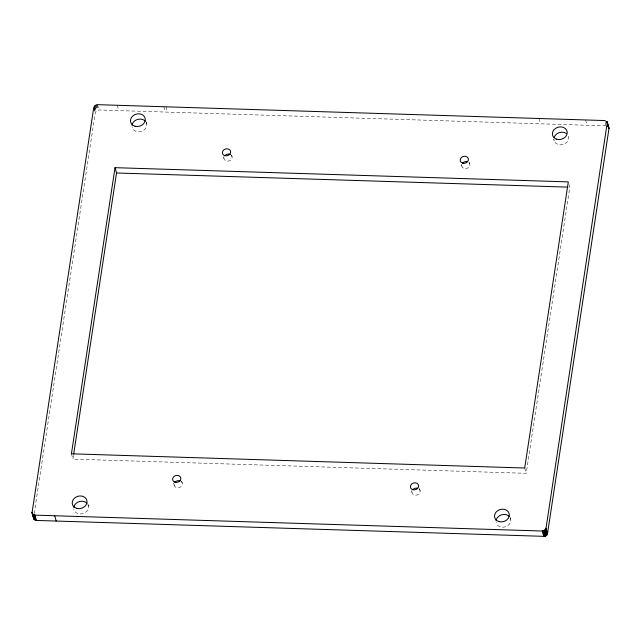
<?xml version="1.0" encoding="UTF-8"?>
<svg xmlns="http://www.w3.org/2000/svg" width="641" height="641" viewBox="0 0 641 641"><rect width="100%" height="100%" fill="white"/><g stroke="black" fill="none" stroke-linecap="round" stroke-linejoin="round"><path stroke-width="0.48" stroke-dasharray="3.21 2.4" d="M34.173 513.537L95.269 112.696L96.535 110.725L98.978 109.972L606.09 125.86M569.064 184.536L569.817 187.188L526.205 473.322L72.922 459.116L73.531 455.158M605.088 122.327L605.841 124.979M585.61 119.963L587.116 125.267M553.704 139.233L554.209 141.004M539.017 118.505L540.523 123.809M469.364 162.293L469.861 164.064M461.272 164.352L461.768 166.123M524.699 468.018L526.205 473.322M510.284 517.656L510.781 519.426M419.39 488.202L420.135 490.854M411.45 490.669L411.955 492.44M231.601 155.082L232.098 156.845M223.421 156.66L223.917 158.431M166.043 106.815L167.549 112.119M163.864 106.743L165.37 112.047M145.988 121.373L146.733 124.034M117.271 105.284L118.769 110.589M97.48 104.659L98.978 109.972M96.807 104.699L98.313 110.004M96.166 104.844L97.672 110.156M95.573 105.092L97.071 110.396M95.036 105.42L96.535 110.725M94.82 106.71L96.07 111.133M94.195 106.302L95.693 111.606M94.171 107.704L95.421 112.127M94.019 108.273L95.269 112.696M181.715 481.167L182.22 482.929M173.511 482.793L174.256 485.453M87.993 504.419L88.49 506.19M71.423 453.812L72.922 459.116M419.318 489.235A4.175 3.485 -15.8 0 1 417.115 494.964A4.175 3.485 -15.8 0 1 411.955 491.519M510.284 517.864A7.516 6.274 -15.8 0 1 505.34 526.822A7.516 6.274 -15.8 0 1 496.054 522.279M87.985 504.627A7.516 6.274 -15.8 0 1 83.05 513.585A7.516 6.274 -15.8 0 1 73.755 509.042M181.139 481.447A4.175 3.485 -15.8 0 1 181.419 486.182A4.175 3.485 -15.8 0 1 175.898 487.28A4.175 3.485 -15.8 0 1 174.648 482.745M231.281 155.226A4.175 3.485 -15.8 0 1 228.549 161.091A4.175 3.485 -15.8 0 1 224.198 156.596M146.236 122.471A7.516 6.274 -15.8 0 1 141.292 131.429A7.516 6.274 -15.8 0 1 132.006 126.878M568.383 136.052A7.516 6.274 -15.8 0 1 562.574 144.674A7.516 6.274 -15.8 0 1 553.872 139.401M468.908 162.51A4.175 3.485 -15.8 0 1 466.64 168.479A4.175 3.485 -15.8 0 1 461.905 164.288"/><path stroke-width="0.96" d="M32.05 512.768L93.77 107.392L95.036 105.42L97.48 104.659L604.591 120.556L607.083 121.838L608.95 128.689L547.534 533.504L546.028 535.74L543.816 536.341L36.417 520.436L33.893 519.098L32.05 512.768L33.893 519.098M33.572 517.503L33.661 518.609M115.035 167.67L71.423 453.812L524.699 468.018L568.311 181.884L115.035 167.67L116.534 172.982L73.675 454.165M32.387 513.794L34.918 515.124L542.31 531.028L544.529 530.436L546.036 528.2L607.315 122.311M116.534 172.982L567.814 187.124M607.812 126.381L608.822 127.615M607.083 121.838L608.95 128.136M607.452 123.384L608.95 128.689M606.739 121.421L608.245 126.726M546.036 528.2L547.486 533.801M545.908 528.777L547.414 534.081M545.803 529.049L547.302 534.354M545.659 529.306L547.166 534.618M545.491 529.562L546.997 534.866M545.291 529.795L546.797 535.107M545.066 530.027L546.565 535.331M544.802 530.235L546.308 535.547M544.529 530.436L546.028 535.74M544.241 530.604L545.739 535.908M543.937 530.74L545.443 536.044M543.632 530.852L545.13 536.156M543.312 530.94L544.818 536.245M542.991 530.996L544.489 536.301M542.655 531.028L544.153 536.333M542.31 531.028L543.816 536.341M54.693 515.749L56.2 521.053M34.918 515.124L36.417 520.436M34.269 515.052L35.768 520.356M33.677 514.867L35.183 520.172M33.164 514.587L34.662 519.891M32.066 512.191L34.229 519.53M412.772 489.764A4.175 3.485 -15.8 0 1 417.628 488.258M496.054 520.62A7.516 6.274 -15.8 0 1 501.494 514.875A7.516 6.274 -15.8 0 1 509.315 516.51M73.763 507.384A7.516 6.274 -15.8 0 1 79.204 501.639A7.516 6.274 -15.8 0 1 87.016 503.273M175.297 481.952A4.175 3.485 -15.8 0 1 180.281 480.958M224.735 155.763A4.175 3.485 -15.8 0 1 230.52 154.641M132.006 125.227A7.516 6.274 -15.8 0 1 137.446 119.482A7.516 6.274 -15.8 0 1 145.267 121.117M554.048 137.735A7.516 6.274 -15.8 0 1 566.323 133.448M462.377 163.423A4.175 3.485 -15.8 0 1 467.129 161.644M412.964 489.724A4.175 3.485 -15.8 0 0 418.637 485.549A4.175 3.485 -15.8 0 0 412.035 483.747A4.175 3.485 -15.8 0 0 412.964 489.724M174.697 482.112A4.175 3.485 -15.8 0 0 180.866 478.523A4.175 3.485 -15.8 0 0 174.648 476.015A4.175 3.485 -15.8 0 0 174.697 482.112M224.927 155.715A4.175 3.485 -15.8 0 0 230.6 151.54A4.175 3.485 -15.8 0 0 223.997 149.738A4.175 3.485 -15.8 0 0 224.927 155.715M463.002 163.239A4.175 3.485 -15.8 0 0 468.363 158.76A4.175 3.485 -15.8 0 0 461.584 157.365A4.175 3.485 -15.8 0 0 463.002 163.239M76.776 508.401A7.516 6.274 -15.8 0 0 86.992 500.877A7.516 6.274 -15.8 0 0 75.101 497.64A7.516 6.274 -15.8 0 0 76.776 508.401M499.075 521.638A7.516 6.274 -15.8 0 0 509.283 514.114A7.516 6.274 -15.8 0 0 497.392 510.877A7.516 6.274 -15.8 0 0 499.075 521.638M135.027 126.245A7.516 6.274 -15.8 0 0 145.235 118.721A7.516 6.274 -15.8 0 0 133.344 115.484A7.516 6.274 -15.8 0 0 135.027 126.245M556.356 139.121A7.516 6.274 -15.8 0 0 567.221 132.35A7.516 6.274 -15.8 0 0 555.811 128.192A7.516 6.274 -15.8 0 0 556.356 139.121"/></g></svg>
